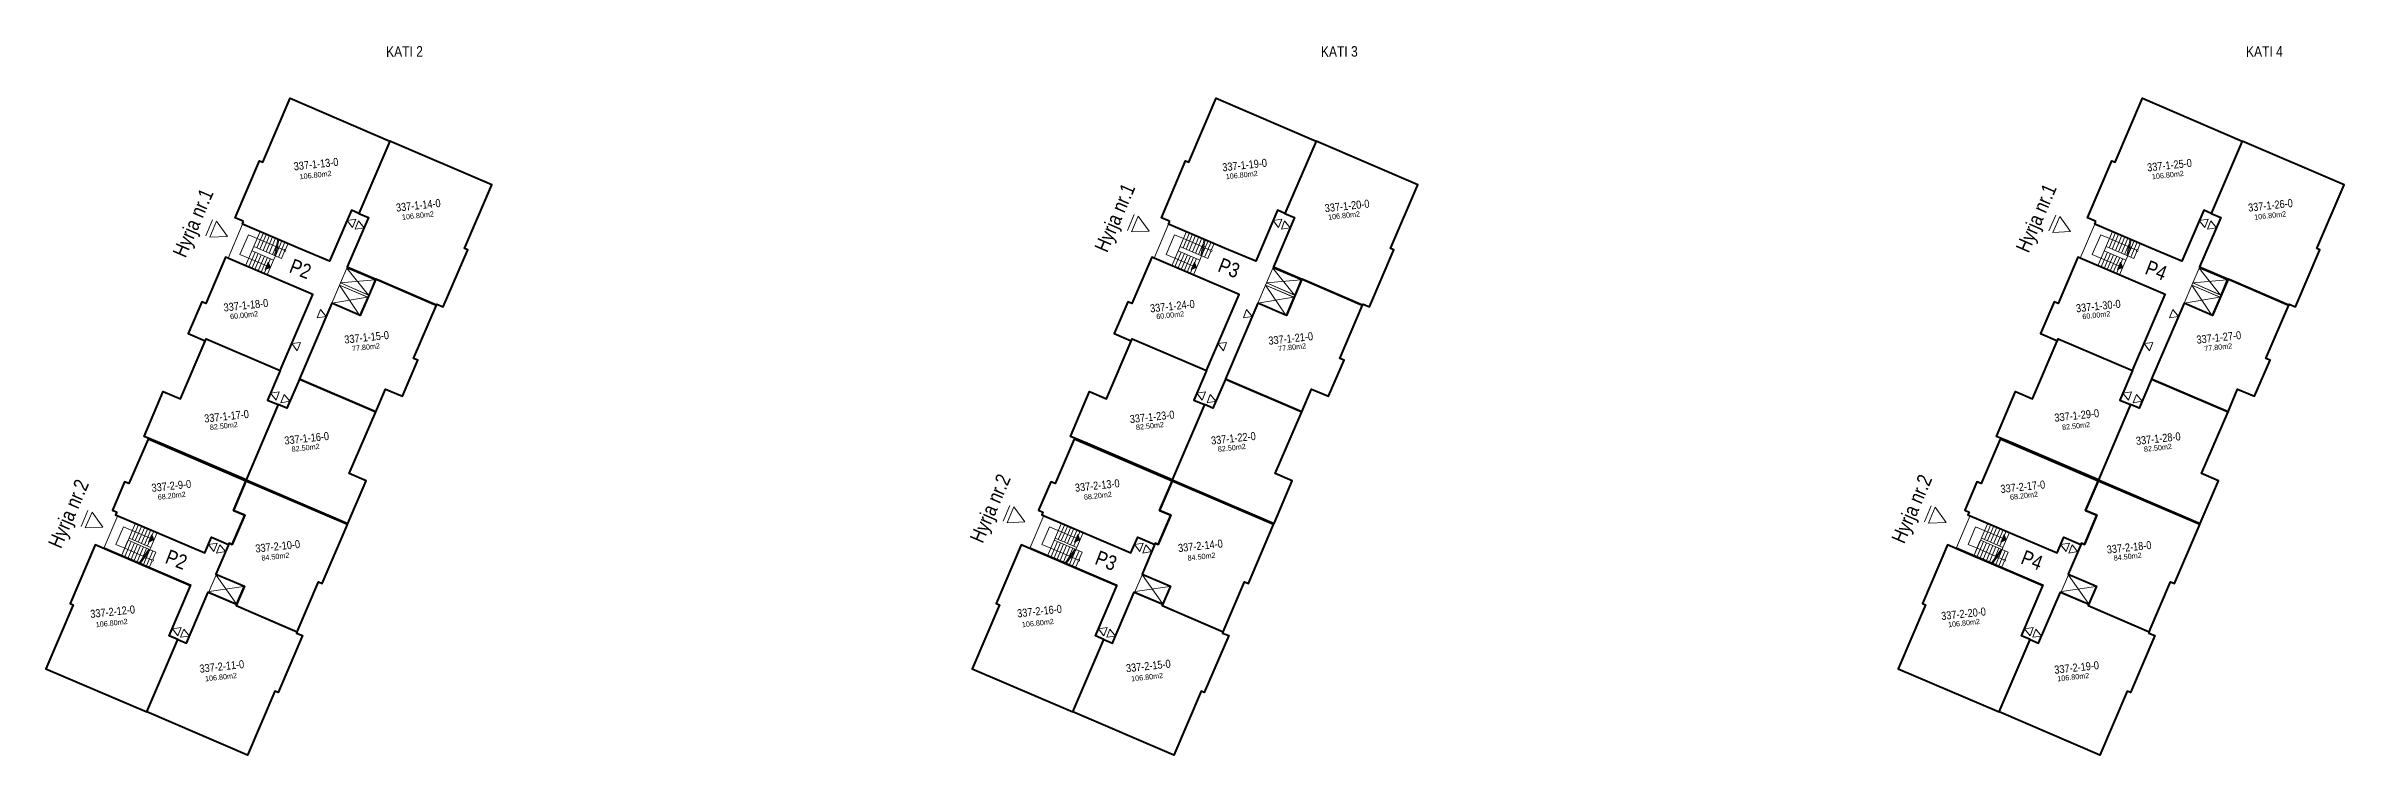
# Model space of a CAD drawing. Header units: metres. Extents: x 7511556 to 7513078, y 4692891 to 4693481.
# Drawn here: x 7512368.2 to 7512566.8, y 4692942.8 to 4693004.1 of the extents above; entities that cross this region are included whole.
import ezdxf
from ezdxf.enums import TextEntityAlignment as Align

# ---------------------------------------------------------------- set-up
doc = ezdxf.new("R2010")
doc.units = ezdxf.units.M
doc.layers.get('0').update_dxf_attribs({"lineweight": 0})
doc.layers.add('07 Kati 5', color=7, linetype='Continuous', lineweight=0)
doc.layers.add('Dyert', color=133, linetype='Continuous', lineweight=0)
doc.styles.add('Dimensionet CM', font='swissc.ttf', dxfattribs={"height": 15})

msp = doc.modelspace()

# ---------------------------------------------------------------- hatches: boundary and pattern name
at = {"layer": '07 Kati 5'}
h = msp.add_hatch(color=0, dxfattribs=at)
h.dxf.hatch_style = 1
h.paths.add_polyline_path([(7512387.63, 4692984.96), (7512387.45, 4692985.42), (7512387.17, 4692984.77)])
h = msp.add_hatch(color=0, dxfattribs=at)
h.dxf.hatch_style = 1
h.paths.add_polyline_path([(7512467.63, 4692984.96), (7512467.45, 4692985.42), (7512467.17, 4692984.77)])
h = msp.add_hatch(color=0, dxfattribs=at)
h.dxf.hatch_style = 1
h.paths.add_polyline_path([(7512547.63, 4692984.96), (7512547.45, 4692985.42), (7512547.17, 4692984.77)])
h = msp.add_hatch(color=0, dxfattribs=at)
h.dxf.hatch_style = 1
h.paths.add_polyline_path([(7512377.56, 4692961.43), (7512377.1, 4692961.24), (7512377.38, 4692961.89)])
h = msp.add_hatch(color=0, dxfattribs=at)
h.dxf.hatch_style = 1
h.paths.add_polyline_path([(7512457.56, 4692961.43), (7512457.1, 4692961.24), (7512457.38, 4692961.89)])
h = msp.add_hatch(color=0, dxfattribs=at)
h.dxf.hatch_style = 1
h.paths.add_polyline_path([(7512537.56, 4692961.43), (7512537.1, 4692961.24), (7512537.38, 4692961.89)])

# ---------------------------------------------------------------- linework, layer by layer
for p, q in [((7512382.63, 4692989.07), (7512382.05, 4692987.69)), ((7512462.25, 4692989.53), (7512461.67, 4692988.15)), ((7512541.85, 4692989.49), (7512541.26, 4692988.11)), ((7512371.87, 4692963.96), (7512371.29, 4692962.58)), ((7512451.5, 4692964.41), (7512450.92, 4692963.03)), ((7512531.09, 4692964.37), (7512530.51, 4692963))]:
    msp.add_line(p, q).dxf.unprotected_set("ltscale", 0)
at = {"color": 0}
for p, q in [((7512385, 4692986.08), (7512385.73, 4692987.78)), ((7512385.49, 4692985.11), (7512386.75, 4692988.06)), ((7512385.73, 4692987.78), (7512386.49, 4692987.46)), ((7512386.04, 4692986.4), (7512387.91, 4692985.6)), ((7512386.2, 4692986.77), (7512388.6, 4692985.74)), ((7512465, 4692986.08), (7512465.73, 4692987.78)), ((7512465.49, 4692985.11), (7512466.75, 4692988.06)), ((7512465.73, 4692987.78), (7512466.49, 4692987.46)), ((7512466.04, 4692986.4), (7512467.91, 4692985.6)), ((7512466.2, 4692986.77), (7512468.6, 4692985.74)), ((7512545, 4692986.08), (7512545.73, 4692987.78)), ((7512545.49, 4692985.11), (7512546.75, 4692988.06)), ((7512545.73, 4692987.78), (7512546.49, 4692987.46)), ((7512546.04, 4692986.4), (7512547.91, 4692985.6)), ((7512546.2, 4692986.77), (7512548.6, 4692985.74)), ((7512374.93, 4692962.55), (7512374.28, 4692961.04)), ((7512375.97, 4692962.87), (7512374.79, 4692960.11)), ((7512454.93, 4692962.55), (7512454.28, 4692961.04)), ((7512455.97, 4692962.87), (7512454.79, 4692960.11)), ((7512534.93, 4692962.55), (7512534.28, 4692961.04)), ((7512535.97, 4692962.87), (7512534.79, 4692960.11)), ((7512374.28, 4692961.04), (7512375.05, 4692960.71)), ((7512375.34, 4692961.4), (7512377.74, 4692960.37)), ((7512375.42, 4692961.58), (7512377.29, 4692960.78)), ((7512454.28, 4692961.04), (7512455.05, 4692960.71)), ((7512455.34, 4692961.4), (7512457.74, 4692960.37)), ((7512455.42, 4692961.58), (7512457.29, 4692960.78)), ((7512534.28, 4692961.04), (7512535.05, 4692960.71)), ((7512535.34, 4692961.4), (7512537.74, 4692960.37)), ((7512535.42, 4692961.58), (7512537.29, 4692960.78))]:
    msp.add_line(p, q, dxfattribs=at).dxf.unprotected_set("ltscale", 0)
at = {"color": 0, "lineweight": 40}
for points in [[(7512385.32, 4692988.94), (7512385.14, 4692989.02), (7512385.14, 4692989.02), (7512384.59, 4692989.25), (7512386.69, 4692994.17), (7512386.97, 4692994.05), (7512389.33, 4692999.57), (7512397.95, 4692995.88), (7512395.27, 4692989.63), (7512394.63, 4692989.9), (7512392.74, 4692985.49), (7512390.05, 4692986.64), (7512390.05, 4692986.64), (7512385.22, 4692988.71)], [(7512465.32, 4692988.94), (7512465.14, 4692989.02), (7512465.14, 4692989.02), (7512464.59, 4692989.25), (7512466.69, 4692994.17), (7512466.97, 4692994.05), (7512469.33, 4692999.57), (7512477.95, 4692995.88), (7512475.27, 4692989.63), (7512474.63, 4692989.9), (7512472.74, 4692985.49), (7512470.05, 4692986.64), (7512470.05, 4692986.64), (7512465.22, 4692988.71)], [(7512545.32, 4692988.94), (7512545.14, 4692989.02), (7512545.14, 4692989.02), (7512544.59, 4692989.25), (7512546.69, 4692994.17), (7512546.97, 4692994.05), (7512549.33, 4692999.57), (7512557.95, 4692995.88), (7512555.27, 4692989.63), (7512554.63, 4692989.9), (7512552.74, 4692985.49), (7512550.05, 4692986.64), (7512550.05, 4692986.64), (7512545.22, 4692988.71)], [(7512401.74, 4692981.8), (7512401.97, 4692981.71), (7512402.01, 4692981.8), (7512402.56, 4692981.56), (7512404.67, 4692986.48), (7512404.39, 4692986.6), (7512406.75, 4692992.11), (7512397.95, 4692995.88), (7512395.27, 4692989.63), (7512396.1, 4692989.27), (7512394.27, 4692985), (7512396.96, 4692983.85), (7512396.96, 4692983.85), (7512401.74, 4692981.8)], [(7512481.74, 4692981.8), (7512481.97, 4692981.71), (7512482.01, 4692981.8), (7512482.56, 4692981.56), (7512484.67, 4692986.48), (7512484.39, 4692986.6), (7512486.75, 4692992.11), (7512477.95, 4692995.88), (7512475.27, 4692989.63), (7512476.1, 4692989.27), (7512474.27, 4692985), (7512476.96, 4692983.85), (7512476.96, 4692983.85), (7512481.74, 4692981.8)], [(7512561.74, 4692981.8), (7512561.97, 4692981.71), (7512562.01, 4692981.8), (7512562.56, 4692981.56), (7512564.67, 4692986.48), (7512564.39, 4692986.6), (7512566.75, 4692992.11), (7512557.95, 4692995.88), (7512555.27, 4692989.63), (7512556.1, 4692989.27), (7512554.27, 4692985), (7512556.96, 4692983.85), (7512556.96, 4692983.85), (7512561.74, 4692981.8)], [(7512388.48, 4692976.06), (7512391.3, 4692982.63), (7512383.76, 4692985.85), (7512382.05, 4692981.86), (7512381.7, 4692982), (7512380.52, 4692979.25), (7512381.99, 4692978.62), (7512382.07, 4692978.8)], [(7512468.48, 4692976.06), (7512471.3, 4692982.63), (7512463.76, 4692985.85), (7512462.05, 4692981.86), (7512461.7, 4692982), (7512460.52, 4692979.25), (7512461.99, 4692978.62), (7512462.07, 4692978.8)], [(7512548.48, 4692976.06), (7512551.3, 4692982.63), (7512543.76, 4692985.85), (7512542.05, 4692981.86), (7512541.7, 4692982), (7512540.52, 4692979.25), (7512541.99, 4692978.62), (7512542.07, 4692978.8)], [(7512396.73, 4692983.95), (7512395.39, 4692980.82), (7512392.93, 4692981.87), (7512390.13, 4692975.33), (7512390.13, 4692975.32), (7512396.73, 4692972.5), (7512397.56, 4692974.45), (7512399.03, 4692973.83), (7512400.37, 4692976.95), (7512400, 4692977.11), (7512401.97, 4692981.71), (7512396.96, 4692983.85), (7512396.96, 4692983.85)], [(7512476.73, 4692983.95), (7512475.39, 4692980.82), (7512472.93, 4692981.87), (7512470.13, 4692975.33), (7512470.13, 4692975.32), (7512476.73, 4692972.5), (7512477.56, 4692974.45), (7512479.03, 4692973.83), (7512480.37, 4692976.95), (7512480, 4692977.11), (7512481.97, 4692981.71), (7512476.96, 4692983.85), (7512476.96, 4692983.85)], [(7512556.73, 4692983.95), (7512555.39, 4692980.82), (7512552.93, 4692981.87), (7512550.13, 4692975.33), (7512550.13, 4692975.32), (7512556.73, 4692972.5), (7512557.56, 4692974.45), (7512559.03, 4692973.83), (7512560.37, 4692976.95), (7512560, 4692977.11), (7512561.97, 4692981.71), (7512556.96, 4692983.85), (7512556.96, 4692983.85)], [(7512388.48, 4692976.06), (7512387.39, 4692973.51), (7512388.31, 4692973.12), (7512385.53, 4692966.61), (7512378.2, 4692969.74), (7512378.2, 4692969.74), (7512376.73, 4692970.37), (7512378.38, 4692974.24), (7512379.85, 4692973.61), (7512382.07, 4692978.8)], [(7512468.48, 4692976.06), (7512467.39, 4692973.51), (7512468.31, 4692973.12), (7512465.53, 4692966.61), (7512458.2, 4692969.74), (7512458.2, 4692969.74), (7512456.73, 4692970.37), (7512458.38, 4692974.24), (7512459.85, 4692973.61), (7512462.07, 4692978.8)], [(7512548.48, 4692976.06), (7512547.39, 4692973.51), (7512548.31, 4692973.12), (7512545.53, 4692966.61), (7512538.2, 4692969.74), (7512538.2, 4692969.74), (7512536.73, 4692970.37), (7512538.38, 4692974.24), (7512539.85, 4692973.61), (7512542.07, 4692978.8)], [(7512390.13, 4692975.32), (7512389.05, 4692972.8), (7512388.31, 4692973.12), (7512385.53, 4692966.61), (7512392.86, 4692963.47), (7512392.86, 4692963.47), (7512394.33, 4692962.84), (7512395.9, 4692966.52), (7512394.43, 4692967.15), (7512396.73, 4692972.5)], [(7512470.13, 4692975.32), (7512469.05, 4692972.8), (7512468.31, 4692973.12), (7512465.53, 4692966.61), (7512472.86, 4692963.47), (7512472.86, 4692963.47), (7512474.33, 4692962.84), (7512475.9, 4692966.52), (7512474.43, 4692967.15), (7512476.73, 4692972.5)], [(7512550.13, 4692975.32), (7512549.05, 4692972.8), (7512548.31, 4692973.12), (7512545.53, 4692966.61), (7512552.86, 4692963.47), (7512552.86, 4692963.47), (7512554.33, 4692962.84), (7512555.9, 4692966.52), (7512554.43, 4692967.15), (7512556.73, 4692972.5)], [(7512377.06, 4692970.13), (7512375.41, 4692966.29), (7512375.04, 4692966.44), (7512373.99, 4692963.99), (7512374.36, 4692963.83), (7512374.26, 4692963.6), (7512381.96, 4692960.3), (7512382.55, 4692961.67), (7512382.55, 4692961.67), (7512384.02, 4692961.04), (7512384.06, 4692961.14), (7512384.32, 4692961.02), (7512385.41, 4692963.56), (7512384.43, 4692963.98), (7512385.51, 4692966.51)], [(7512457.06, 4692970.13), (7512455.41, 4692966.29), (7512455.04, 4692966.44), (7512453.99, 4692963.99), (7512454.36, 4692963.83), (7512454.26, 4692963.6), (7512461.96, 4692960.3), (7512462.55, 4692961.67), (7512462.55, 4692961.67), (7512464.02, 4692961.04), (7512464.06, 4692961.14), (7512464.32, 4692961.02), (7512465.41, 4692963.56), (7512464.43, 4692963.98), (7512465.51, 4692966.51)], [(7512537.06, 4692970.13), (7512535.41, 4692966.29), (7512535.04, 4692966.44), (7512533.99, 4692963.99), (7512534.36, 4692963.83), (7512534.26, 4692963.6), (7512541.96, 4692960.3), (7512542.55, 4692961.67), (7512542.55, 4692961.67), (7512544.02, 4692961.04), (7512544.06, 4692961.14), (7512544.32, 4692961.02), (7512545.41, 4692963.56), (7512544.43, 4692963.98), (7512545.51, 4692966.51)], [(7512384.06, 4692961.14), (7512382.92, 4692958.48), (7512385.38, 4692957.43), (7512384.66, 4692955.75), (7512389.93, 4692953.49), (7512391.77, 4692957.79), (7512392.11, 4692957.65), (7512394.29, 4692962.75), (7512385.51, 4692966.51), (7512384.43, 4692963.98), (7512385.41, 4692963.56), (7512384.32, 4692961.02)], [(7512464.06, 4692961.14), (7512462.92, 4692958.48), (7512465.38, 4692957.43), (7512464.66, 4692955.75), (7512469.93, 4692953.49), (7512471.77, 4692957.79), (7512472.11, 4692957.65), (7512474.29, 4692962.75), (7512465.51, 4692966.51), (7512464.43, 4692963.98), (7512465.41, 4692963.56), (7512464.32, 4692961.02)], [(7512544.06, 4692961.14), (7512542.92, 4692958.48), (7512545.38, 4692957.43), (7512544.66, 4692955.75), (7512549.93, 4692953.49), (7512551.77, 4692957.79), (7512552.11, 4692957.65), (7512554.29, 4692962.75), (7512545.51, 4692966.51), (7512544.43, 4692963.98), (7512545.41, 4692963.56), (7512544.32, 4692961.02)], [(7512374.15, 4692960.28), (7512374.15, 4692960.28), (7512374.15, 4692960.28), (7512372.49, 4692960.99), (7512370.33, 4692955.93), (7512370.6, 4692955.81), (7512368.24, 4692950.3), (7512376.95, 4692946.57), (7512379.63, 4692952.82), (7512378.89, 4692953.14), (7512380.74, 4692957.46), (7512378.05, 4692958.61), (7512378.05, 4692958.61), (7512374.15, 4692960.28)], [(7512454.15, 4692960.28), (7512454.15, 4692960.28), (7512454.15, 4692960.28), (7512452.49, 4692960.99), (7512450.33, 4692955.93), (7512450.6, 4692955.81), (7512448.24, 4692950.3), (7512456.95, 4692946.57), (7512459.63, 4692952.82), (7512458.89, 4692953.14), (7512460.74, 4692957.46), (7512458.05, 4692958.61), (7512458.05, 4692958.61), (7512454.15, 4692960.28)], [(7512534.15, 4692960.28), (7512534.15, 4692960.28), (7512534.15, 4692960.28), (7512532.49, 4692960.99), (7512530.33, 4692955.93), (7512530.6, 4692955.81), (7512528.24, 4692950.3), (7512536.95, 4692946.57), (7512539.63, 4692952.82), (7512538.89, 4692953.14), (7512540.74, 4692957.46), (7512538.05, 4692958.61), (7512538.05, 4692958.61), (7512534.15, 4692960.28)], [(7512388.8, 4692953.98), (7512389.93, 4692953.49), (7512389.88, 4692953.38), (7512390.41, 4692953.16), (7512388.3, 4692948.24), (7512388.02, 4692948.36), (7512385.66, 4692942.84), (7512376.95, 4692946.57), (7512379.63, 4692952.82), (7512380.37, 4692952.51), (7512382.25, 4692956.92), (7512384.71, 4692955.87), (7512384.66, 4692955.75), (7512388.8, 4692953.98)], [(7512468.8, 4692953.98), (7512469.93, 4692953.49), (7512469.88, 4692953.38), (7512470.41, 4692953.16), (7512468.3, 4692948.24), (7512468.02, 4692948.36), (7512465.66, 4692942.84), (7512456.95, 4692946.57), (7512459.63, 4692952.82), (7512460.37, 4692952.51), (7512462.25, 4692956.92), (7512464.71, 4692955.87), (7512464.66, 4692955.75), (7512468.8, 4692953.98)], [(7512548.8, 4692953.98), (7512549.93, 4692953.49), (7512549.88, 4692953.38), (7512550.41, 4692953.16), (7512548.3, 4692948.24), (7512548.02, 4692948.36), (7512545.66, 4692942.84), (7512536.95, 4692946.57), (7512539.63, 4692952.82), (7512540.37, 4692952.51), (7512542.25, 4692956.92), (7512544.71, 4692955.87), (7512544.66, 4692955.75), (7512548.8, 4692953.98)]]:
    msp.add_lwpolyline(points, close=True, dxfattribs=at)
at = {"color": 0}
for points in [[(7512385.22, 4692988.71), (7512392.74, 4692985.49), (7512394.63, 4692989.9), (7512396.1, 4692989.27), (7512394.23, 4692984.91), (7512396.69, 4692983.86), (7512396.14, 4692982.56), (7512393.68, 4692983.62), (7512393.6, 4692983.43), (7512396.06, 4692982.38), (7512395.39, 4692980.82), (7512392.93, 4692981.87), (7512389.05, 4692972.8), (7512387.39, 4692973.51), (7512391.3, 4692982.63), (7512383.97, 4692985.77)], [(7512465.22, 4692988.71), (7512472.74, 4692985.49), (7512474.63, 4692989.9), (7512476.1, 4692989.27), (7512474.23, 4692984.91), (7512476.69, 4692983.86), (7512476.14, 4692982.56), (7512473.68, 4692983.62), (7512473.6, 4692983.43), (7512476.06, 4692982.38), (7512475.39, 4692980.82), (7512472.93, 4692981.87), (7512469.05, 4692972.8), (7512467.39, 4692973.51), (7512471.3, 4692982.63), (7512463.97, 4692985.77)], [(7512545.22, 4692988.71), (7512552.74, 4692985.49), (7512554.63, 4692989.9), (7512556.1, 4692989.27), (7512554.23, 4692984.91), (7512556.69, 4692983.86), (7512556.14, 4692982.56), (7512553.68, 4692983.62), (7512553.6, 4692983.43), (7512556.06, 4692982.38), (7512555.39, 4692980.82), (7512552.93, 4692981.87), (7512549.05, 4692972.8), (7512547.39, 4692973.51), (7512551.3, 4692982.63), (7512543.97, 4692985.77)], [(7512393.68, 4692983.62), (7512396.09, 4692982.58), (7512396.64, 4692983.88), (7512394.23, 4692984.91)], [(7512473.68, 4692983.62), (7512476.09, 4692982.58), (7512476.64, 4692983.88), (7512474.23, 4692984.91)], [(7512553.68, 4692983.62), (7512556.09, 4692982.58), (7512556.64, 4692983.88), (7512554.23, 4692984.91)], [(7512393.6, 4692983.43), (7512396.01, 4692982.4), (7512395.34, 4692980.84), (7512392.93, 4692981.87)], [(7512473.6, 4692983.43), (7512476.01, 4692982.4), (7512475.34, 4692980.84), (7512472.93, 4692981.87)], [(7512553.6, 4692983.43), (7512556.01, 4692982.4), (7512555.34, 4692980.84), (7512552.93, 4692981.87)], [(7512374.45, 4692963.52), (7512381.96, 4692960.31), (7512382.55, 4692961.67), (7512384.02, 4692961.04), (7512382.92, 4692958.48), (7512385.38, 4692957.43), (7512384.71, 4692955.87), (7512382.25, 4692956.92), (7512380.37, 4692952.51), (7512378.89, 4692953.14), (7512380.78, 4692957.55), (7512373.27, 4692960.77)], [(7512454.45, 4692963.52), (7512461.96, 4692960.31), (7512462.55, 4692961.67), (7512464.02, 4692961.04), (7512462.92, 4692958.48), (7512465.38, 4692957.43), (7512464.71, 4692955.87), (7512462.25, 4692956.92), (7512460.37, 4692952.51), (7512458.89, 4692953.14), (7512460.78, 4692957.55), (7512453.27, 4692960.77)], [(7512534.45, 4692963.52), (7512541.96, 4692960.31), (7512542.55, 4692961.67), (7512544.02, 4692961.04), (7512542.92, 4692958.48), (7512545.38, 4692957.43), (7512544.71, 4692955.87), (7512542.25, 4692956.92), (7512540.37, 4692952.51), (7512538.89, 4692953.14), (7512540.78, 4692957.55), (7512533.27, 4692960.77)], [(7512382.94, 4692958.42), (7512385.31, 4692957.41), (7512384.68, 4692955.93), (7512382.31, 4692956.95)], [(7512462.94, 4692958.42), (7512465.31, 4692957.41), (7512464.68, 4692955.93), (7512462.31, 4692956.95)], [(7512542.94, 4692958.42), (7512545.31, 4692957.41), (7512544.68, 4692955.93), (7512542.31, 4692956.95)]]:
    msp.add_lwpolyline(points, close=True, dxfattribs=at)
for points in [[(7512386.47, 4692986.65), (7512387.02, 4692987.94)], [(7512388.09, 4692986.77), (7512386.49, 4692987.46)], [(7512386.73, 4692986.54), (7512387.28, 4692987.83)], [(7512387, 4692986.43), (7512387.55, 4692987.71)], [(7512387.27, 4692986.31), (7512387.82, 4692987.6)], [(7512387.53, 4692986.2), (7512388.08, 4692987.48)], [(7512387.8, 4692986.08), (7512388.2, 4692987.01)], [(7512387.99, 4692986), (7512388.28, 4692987.4)], [(7512388.07, 4692985.97), (7512388.62, 4692987.26)], [(7512388.08, 4692985.96), (7512388.37, 4692987.36)], [(7512388.24, 4692986.71), (7512388.41, 4692986.78)], [(7512388.24, 4692986.71), (7512388.31, 4692986.54)], [(7512388.33, 4692985.86), (7512388.88, 4692987.14)], [(7512388.82, 4692986.46), (7512388.36, 4692986.66)], [(7512388.6, 4692985.74), (7512388.86, 4692986.36)], [(7512388.93, 4692986.5), (7512389.15, 4692987.03)], [(7512466.47, 4692986.65), (7512467.02, 4692987.94)], [(7512468.09, 4692986.77), (7512466.49, 4692987.46)], [(7512466.73, 4692986.54), (7512467.28, 4692987.83)], [(7512467, 4692986.43), (7512467.55, 4692987.71)], [(7512467.27, 4692986.31), (7512467.82, 4692987.6)], [(7512467.53, 4692986.2), (7512468.08, 4692987.48)], [(7512467.8, 4692986.08), (7512468.2, 4692987.01)], [(7512467.99, 4692986), (7512468.28, 4692987.4)], [(7512468.07, 4692985.97), (7512468.62, 4692987.26)], [(7512468.08, 4692985.96), (7512468.37, 4692987.36)], [(7512468.24, 4692986.71), (7512468.41, 4692986.78)], [(7512468.24, 4692986.71), (7512468.31, 4692986.54)], [(7512468.33, 4692985.86), (7512468.88, 4692987.14)], [(7512468.82, 4692986.46), (7512468.36, 4692986.66)], [(7512468.6, 4692985.74), (7512468.86, 4692986.36)], [(7512468.93, 4692986.5), (7512469.15, 4692987.03)], [(7512546.47, 4692986.65), (7512547.02, 4692987.94)], [(7512548.09, 4692986.77), (7512546.49, 4692987.46)], [(7512546.73, 4692986.54), (7512547.28, 4692987.83)], [(7512547, 4692986.43), (7512547.55, 4692987.71)], [(7512547.27, 4692986.31), (7512547.82, 4692987.6)], [(7512547.53, 4692986.2), (7512548.08, 4692987.48)], [(7512547.8, 4692986.08), (7512548.2, 4692987.01)], [(7512547.99, 4692986), (7512548.28, 4692987.4)], [(7512548.07, 4692985.97), (7512548.62, 4692987.26)], [(7512548.08, 4692985.96), (7512548.37, 4692987.36)], [(7512548.24, 4692986.71), (7512548.41, 4692986.78)], [(7512548.24, 4692986.71), (7512548.31, 4692986.54)], [(7512548.33, 4692985.86), (7512548.88, 4692987.14)], [(7512548.82, 4692986.46), (7512548.36, 4692986.66)], [(7512548.6, 4692985.74), (7512548.86, 4692986.36)], [(7512548.93, 4692986.5), (7512549.15, 4692987.03)], [(7512385.76, 4692985), (7512386.31, 4692986.29)], [(7512386.02, 4692984.88), (7512386.58, 4692986.17)], [(7512386.29, 4692984.77), (7512386.84, 4692986.06)], [(7512386.56, 4692984.66), (7512387.11, 4692985.94)], [(7512386.82, 4692984.54), (7512387.38, 4692985.83)], [(7512387.09, 4692984.43), (7512387.64, 4692985.72)], [(7512387.63, 4692984.96), (7512387.45, 4692985.42), (7512387.17, 4692984.77), (7512387.63, 4692984.96)], [(7512387.36, 4692984.31), (7512387.91, 4692985.6)], [(7512394.23, 4692984.91), (7512396.09, 4692982.58)], [(7512465.76, 4692985), (7512466.31, 4692986.29)], [(7512466.02, 4692984.88), (7512466.58, 4692986.17)], [(7512466.29, 4692984.77), (7512466.84, 4692986.06)], [(7512466.56, 4692984.66), (7512467.11, 4692985.94)], [(7512466.82, 4692984.54), (7512467.38, 4692985.83)], [(7512467.09, 4692984.43), (7512467.64, 4692985.72)], [(7512467.63, 4692984.96), (7512467.45, 4692985.42), (7512467.17, 4692984.77), (7512467.63, 4692984.96)], [(7512467.36, 4692984.31), (7512467.91, 4692985.6)], [(7512474.23, 4692984.91), (7512476.09, 4692982.58)], [(7512545.76, 4692985), (7512546.31, 4692986.29)], [(7512546.02, 4692984.88), (7512546.58, 4692986.17)], [(7512546.29, 4692984.77), (7512546.84, 4692986.06)], [(7512546.56, 4692984.66), (7512547.11, 4692985.94)], [(7512546.82, 4692984.54), (7512547.38, 4692985.83)], [(7512547.09, 4692984.43), (7512547.64, 4692985.72)], [(7512547.63, 4692984.96), (7512547.45, 4692985.42), (7512547.17, 4692984.77), (7512547.63, 4692984.96)], [(7512547.36, 4692984.31), (7512547.91, 4692985.6)], [(7512554.23, 4692984.91), (7512556.09, 4692982.58)], [(7512396.01, 4692982.4), (7512392.93, 4692981.87)], [(7512393.6, 4692983.43), (7512395.34, 4692980.84)], [(7512396.64, 4692983.88), (7512393.68, 4692983.62)], [(7512476.01, 4692982.4), (7512472.93, 4692981.87)], [(7512473.6, 4692983.43), (7512475.34, 4692980.84)], [(7512476.64, 4692983.88), (7512473.68, 4692983.62)], [(7512556.01, 4692982.4), (7512552.93, 4692981.87)], [(7512553.6, 4692983.43), (7512555.34, 4692980.84)], [(7512556.64, 4692983.88), (7512553.68, 4692983.62)], [(7512376.24, 4692962.76), (7512375.69, 4692961.47)], [(7512376.51, 4692962.64), (7512375.95, 4692961.36)], [(7512376.77, 4692962.53), (7512376.22, 4692961.24)], [(7512456.24, 4692962.76), (7512455.69, 4692961.47)], [(7512456.51, 4692962.64), (7512455.95, 4692961.36)], [(7512456.77, 4692962.53), (7512456.22, 4692961.24)], [(7512536.24, 4692962.76), (7512535.69, 4692961.47)], [(7512536.51, 4692962.64), (7512535.95, 4692961.36)], [(7512536.77, 4692962.53), (7512536.22, 4692961.24)], [(7512375.3, 4692961.31), (7512374.79, 4692960.11)], [(7512376.65, 4692960.03), (7512375.05, 4692960.71)], [(7512375.61, 4692961.29), (7512375.06, 4692960)], [(7512375.88, 4692961.17), (7512375.33, 4692959.88)], [(7512376.14, 4692961.06), (7512375.59, 4692959.77)], [(7512376.41, 4692960.94), (7512375.86, 4692959.66)], [(7512376.68, 4692960.83), (7512376.13, 4692959.54)], [(7512377.13, 4692960.63), (7512376.32, 4692959.46)], [(7512377.23, 4692960.59), (7512376.41, 4692959.42)], [(7512377.04, 4692962.41), (7512376.49, 4692961.13)], [(7512376.94, 4692960.72), (7512376.55, 4692959.79)], [(7512377.21, 4692960.6), (7512376.66, 4692959.31)], [(7512377.31, 4692962.3), (7512376.75, 4692961.01)], [(7512377.57, 4692962.19), (7512377.02, 4692960.9)], [(7512377.56, 4692961.43), (7512377.1, 4692961.24), (7512377.38, 4692961.89), (7512377.56, 4692961.43)], [(7512377.84, 4692962.07), (7512377.29, 4692960.78)], [(7512455.3, 4692961.31), (7512454.79, 4692960.11)], [(7512456.65, 4692960.03), (7512455.05, 4692960.71)], [(7512455.61, 4692961.29), (7512455.06, 4692960)], [(7512455.88, 4692961.17), (7512455.33, 4692959.88)], [(7512456.14, 4692961.06), (7512455.59, 4692959.77)], [(7512456.41, 4692960.94), (7512455.86, 4692959.66)], [(7512456.68, 4692960.83), (7512456.13, 4692959.54)], [(7512457.13, 4692960.63), (7512456.32, 4692959.46)], [(7512457.23, 4692960.59), (7512456.41, 4692959.42)], [(7512457.04, 4692962.41), (7512456.49, 4692961.13)], [(7512456.94, 4692960.72), (7512456.55, 4692959.79)], [(7512457.21, 4692960.6), (7512456.66, 4692959.31)], [(7512457.31, 4692962.3), (7512456.75, 4692961.01)], [(7512457.57, 4692962.19), (7512457.02, 4692960.9)], [(7512457.56, 4692961.43), (7512457.1, 4692961.24), (7512457.38, 4692961.89), (7512457.56, 4692961.43)], [(7512457.84, 4692962.07), (7512457.29, 4692960.78)], [(7512535.3, 4692961.31), (7512534.79, 4692960.11)], [(7512536.65, 4692960.03), (7512535.05, 4692960.71)], [(7512535.61, 4692961.29), (7512535.06, 4692960)], [(7512535.88, 4692961.17), (7512535.33, 4692959.88)], [(7512536.14, 4692961.06), (7512535.59, 4692959.77)], [(7512536.41, 4692960.94), (7512535.86, 4692959.66)], [(7512536.68, 4692960.83), (7512536.13, 4692959.54)], [(7512537.13, 4692960.63), (7512536.32, 4692959.46)], [(7512537.23, 4692960.59), (7512536.41, 4692959.42)], [(7512537.04, 4692962.41), (7512536.49, 4692961.13)], [(7512536.94, 4692960.72), (7512536.55, 4692959.79)], [(7512537.21, 4692960.6), (7512536.66, 4692959.31)], [(7512537.31, 4692962.3), (7512536.75, 4692961.01)], [(7512537.57, 4692962.19), (7512537.02, 4692960.9)], [(7512537.56, 4692961.43), (7512537.1, 4692961.24), (7512537.38, 4692961.89), (7512537.56, 4692961.43)], [(7512537.84, 4692962.07), (7512537.29, 4692960.78)], [(7512376.79, 4692959.96), (7512376.97, 4692960.03)], [(7512376.79, 4692959.96), (7512376.86, 4692959.79)], [(7512377.37, 4692959.71), (7512376.91, 4692959.91)], [(7512377.48, 4692960.49), (7512376.92, 4692959.2)], [(7512377.42, 4692959.61), (7512377.19, 4692959.09)], [(7512377.74, 4692960.37), (7512377.48, 4692959.76)], [(7512456.79, 4692959.96), (7512456.97, 4692960.03)], [(7512456.79, 4692959.96), (7512456.86, 4692959.79)], [(7512457.37, 4692959.71), (7512456.91, 4692959.91)], [(7512457.48, 4692960.49), (7512456.92, 4692959.2)], [(7512457.42, 4692959.61), (7512457.19, 4692959.09)], [(7512457.74, 4692960.37), (7512457.48, 4692959.76)], [(7512536.79, 4692959.96), (7512536.97, 4692960.03)], [(7512536.79, 4692959.96), (7512536.86, 4692959.79)], [(7512537.37, 4692959.71), (7512536.91, 4692959.91)], [(7512537.48, 4692960.49), (7512536.92, 4692959.2)], [(7512537.42, 4692959.61), (7512537.19, 4692959.09)], [(7512537.74, 4692960.37), (7512537.48, 4692959.76)], [(7512385.31, 4692957.41), (7512382.34, 4692956.96)], [(7512384.68, 4692955.93), (7512382.95, 4692958.39)], [(7512465.31, 4692957.41), (7512462.34, 4692956.96)], [(7512464.68, 4692955.93), (7512462.95, 4692958.39)], [(7512545.31, 4692957.41), (7512542.34, 4692956.96)], [(7512544.68, 4692955.93), (7512542.95, 4692958.39)]]:
    msp.add_lwpolyline(points, dxfattribs=at)
at = {"color": 0, "ltscale": 10}
for points in [[(7512385, 4692986.08), (7512387.31, 4692985.1)], [(7512387.91, 4692985.6), (7512388.07, 4692985.97)], [(7512465, 4692986.08), (7512467.31, 4692985.1)], [(7512467.91, 4692985.6), (7512468.07, 4692985.97)], [(7512545, 4692986.08), (7512547.31, 4692985.1)], [(7512547.91, 4692985.6), (7512548.07, 4692985.97)], [(7512374.93, 4692962.55), (7512377.24, 4692961.57)], [(7512454.93, 4692962.55), (7512457.24, 4692961.57)], [(7512534.93, 4692962.55), (7512537.24, 4692961.57)], [(7512377.29, 4692960.78), (7512377.21, 4692960.6)], [(7512457.29, 4692960.78), (7512457.21, 4692960.6)], [(7512537.29, 4692960.78), (7512537.21, 4692960.6)]]:
    msp.add_lwpolyline(points, dxfattribs=at)
at = {"color": 0}
for centre in [(7512388.89, 4692986.43), (7512468.89, 4692986.43), (7512548.89, 4692986.43), (7512377.45, 4692959.68), (7512457.45, 4692959.68), (7512537.45, 4692959.68)]:
    msp.add_circle(centre, 0.08, dxfattribs=at)
at = {"layer": 'Dyert', "color": 0}
for p, q in [((7512382.39, 4692987.57), (7512382.97, 4692988.95)), ((7512382.97, 4692988.95), (7512383.92, 4692987.64)), ((7512462.02, 4692988.03), (7512462.6, 4692989.4)), ((7512462.6, 4692989.4), (7512463.54, 4692988.09)), ((7512541.61, 4692987.99), (7512542.19, 4692989.37)), ((7512542.19, 4692989.37), (7512543.13, 4692988.06)), ((7512383.92, 4692987.64), (7512382.39, 4692987.57)), ((7512463.54, 4692988.09), (7512462.02, 4692988.03)), ((7512543.13, 4692988.06), (7512541.61, 4692987.99)), ((7512371.64, 4692962.46), (7512372.22, 4692963.83)), ((7512373.16, 4692962.52), (7512371.64, 4692962.46)), ((7512372.22, 4692963.83), (7512373.16, 4692962.52)), ((7512451.26, 4692962.91), (7512451.84, 4692964.29)), ((7512452.79, 4692962.98), (7512451.26, 4692962.91)), ((7512451.84, 4692964.29), (7512452.79, 4692962.98)), ((7512530.85, 4692962.87), (7512531.44, 4692964.25)), ((7512532.38, 4692962.94), (7512530.85, 4692962.87)), ((7512531.44, 4692964.25), (7512532.38, 4692962.94))]:
    msp.add_line(p, q, dxfattribs=at)
for points in [[(7512395, 4692989.12), (7512394.72, 4692988.41), (7512394.25, 4692989.02)], [(7512395.23, 4692988.99), (7512395.72, 4692988.39), (7512394.96, 4692988.27)], [(7512475, 4692989.12), (7512474.72, 4692988.41), (7512474.25, 4692989.02)], [(7512475.23, 4692988.99), (7512475.72, 4692988.39), (7512474.96, 4692988.27)], [(7512555, 4692989.12), (7512554.72, 4692988.41), (7512554.25, 4692989.02)], [(7512555.23, 4692988.99), (7512555.72, 4692988.39), (7512554.96, 4692988.27)], [(7512391.95, 4692981.32), (7512392.44, 4692980.73), (7512391.68, 4692980.61)], [(7512471.95, 4692981.32), (7512472.44, 4692980.73), (7512471.68, 4692980.61)], [(7512551.95, 4692981.32), (7512552.44, 4692980.73), (7512551.68, 4692980.61)], [(7512390.23, 4692978.49), (7512389.95, 4692977.77), (7512389.48, 4692978.38)], [(7512470.23, 4692978.49), (7512469.95, 4692977.77), (7512469.48, 4692978.38)], [(7512550.23, 4692978.49), (7512549.95, 4692977.77), (7512549.48, 4692978.38)], [(7512388.4, 4692974.21), (7512388.12, 4692973.49), (7512387.65, 4692974.1)], [(7512388.82, 4692973.99), (7512389.3, 4692973.4), (7512388.54, 4692973.28)], [(7512468.4, 4692974.21), (7512468.12, 4692973.49), (7512467.65, 4692974.1)], [(7512468.82, 4692973.99), (7512469.3, 4692973.4), (7512468.54, 4692973.28)], [(7512548.4, 4692974.21), (7512548.12, 4692973.49), (7512547.65, 4692974.1)], [(7512548.82, 4692973.99), (7512549.3, 4692973.4), (7512548.54, 4692973.28)], [(7512383.03, 4692961.14), (7512382.74, 4692960.43), (7512382.27, 4692961.04)], [(7512383.26, 4692961), (7512383.74, 4692960.41), (7512382.98, 4692960.29)], [(7512463.03, 4692961.14), (7512462.74, 4692960.43), (7512462.27, 4692961.04)], [(7512463.26, 4692961), (7512463.74, 4692960.41), (7512462.98, 4692960.29)], [(7512543.03, 4692961.14), (7512542.74, 4692960.43), (7512542.27, 4692961.04)], [(7512543.26, 4692961), (7512543.74, 4692960.41), (7512542.98, 4692960.29)], [(7512379.91, 4692953.86), (7512379.63, 4692953.14), (7512379.16, 4692953.75)], [(7512380.14, 4692953.72), (7512380.63, 4692953.12), (7512379.87, 4692953.01)], [(7512459.91, 4692953.86), (7512459.63, 4692953.14), (7512459.16, 4692953.75)], [(7512460.14, 4692953.72), (7512460.63, 4692953.12), (7512459.87, 4692953.01)], [(7512539.91, 4692953.86), (7512539.63, 4692953.14), (7512539.16, 4692953.75)], [(7512540.14, 4692953.72), (7512540.63, 4692953.12), (7512539.87, 4692953.01)]]:
    msp.add_lwpolyline(points, close=True, dxfattribs=at)

# ---------------------------------------------------------------- texts
at = {"layer": 'Dyert', "color": 0, "lineweight": 20, "style": 'Dimensionet CM'}
for s, p in [('337-1-13-0', (7512391.57, 4692993.89)), ('337-1-19-0', (7512471.78, 4692993.81)), ('337-1-25-0', (7512551.67, 4692993.8)), ('337-1-14-0', (7512400.4, 4692990.33)), ('337-1-20-0', (7512480.63, 4692990.28)), ('337-1-26-0', (7512560.39, 4692990.33)), ('337-1-18-0', (7512385.51, 4692981.7)), ('337-1-24-0', (7512465.54, 4692981.62)), ('337-1-30-0', (7512545.52, 4692981.63)), ('337-1-15-0', (7512395.94, 4692978.93)), ('337-1-21-0', (7512475.76, 4692978.83)), ('337-1-27-0', (7512555.93, 4692978.92)), ('337-1-17-0', (7512383.84, 4692972.11)), ('337-1-23-0', (7512463.79, 4692972.06)), ('337-1-29-0', (7512543.66, 4692972.18)), ('337-1-16-0', (7512390.76, 4692970.21)), ('337-1-22-0', (7512470.81, 4692970.21)), ('337-1-28-0', (7512550.7, 4692970.18)), ('337-2-9-0', (7512379.07, 4692966.1)), ('337-2-13-0', (7512459.05, 4692966.13)), ('337-2-17-0', (7512539, 4692966.02)), ('337-2-10-0', (7512388.26, 4692960.88)), ('337-2-14-0', (7512467.96, 4692960.92)), ('337-2-18-0', (7512548.18, 4692960.79)), ('337-2-12-0', (7512374, 4692955.23)), ('337-2-16-0', (7512454.06, 4692955.28)), ('337-2-20-0', (7512533.88, 4692955.05)), ('337-2-11-0', (7512383.43, 4692950.5)), ('337-2-15-0', (7512463.46, 4692950.54)), ('337-2-19-0', (7512543.65, 4692950.41))]:
    msp.add_text(s, height=0.691, rotation=6.1416, dxfattribs=at).set_placement(p, align=Align.MIDDLE_CENTER)
at = {"layer": 'Dyert', "color": 0, "style": 'Dimensionet CM'}
for s, p in [('Hyrja nr.1', (7512380.29, 4692985.72)), ('Hyrja nr.1', (7512459.91, 4692986.17)), ('Hyrja nr.1', (7512539.5, 4692986.14)), ('Hyrja nr.2', (7512369.53, 4692960.6)), ('Hyrja nr.2', (7512449.15, 4692961.06)), ('Hyrja nr.2', (7512528.75, 4692961.02))]:
    msp.add_text(s, height=1.249, rotation=66.623, dxfattribs=at).set_placement(p)
at = {"layer": 'Dyert', "color": 0, "lineweight": 20, "attachment_point": 3, "style": 'Dimensionet CM'}
for s, insert, char_height, width, rotation in [('KATI 2', (7512400.8, 4693004.08), 0.909, 19.8026, 0.3813), ('KATI 3', (7512481.55, 4693004.08), 0.909, 19.8026, 0.3813), ('KATI 4', (7512561.46, 4693004.08), 0.909, 19.8026, 0.3813), ('106.80m2', (7512392.88, 4692993.32), 0.454, 1.7296, 6.1416), ('106.80m2', (7512472.88, 4692993.32), 0.454, 1.7296, 6.1416), ('106.80m2', (7512552.88, 4692993.32), 0.454, 1.7296, 6.1416), ('106.80m2', (7512401.72, 4692989.82), 0.454, 1.7296, 6.1416), ('106.80m2', (7512481.72, 4692989.82), 0.454, 1.7296, 6.1416), ('106.80m2', (7512561.72, 4692989.82), 0.454, 1.7296, 6.1416), ('P2', (7512391.29, 4692985.11), 1.272, 20.46, 338.7049), ('P3', (7512471.5, 4692985.19), 1.272, 20.46, 338.7049), ('P4', (7512551.59, 4692984.98), 1.272, 20.46, 338.7049), ('60.00m2', (7512386.53, 4692981.2), 0.454, 1.7296, 6.1416), ('60.00m2', (7512466.53, 4692981.2), 0.454, 1.7296, 6.1416), ('60.00m2', (7512546.53, 4692981.2), 0.454, 1.7296, 6.1416), ('77.80m2', (7512397.06, 4692978.43), 0.454, 1.7296, 6.1416), ('77.80m2', (7512477.06, 4692978.43), 0.454, 1.7296, 6.1416), ('77.80m2', (7512557.06, 4692978.43), 0.454, 1.7296, 6.1416), ('82.50m2', (7512384.78, 4692971.63), 0.454, 1.7296, 6.1416), ('82.50m2', (7512464.78, 4692971.63), 0.454, 1.7296, 6.1416), ('82.50m2', (7512544.78, 4692971.63), 0.454, 1.7296, 6.1416), ('82.50m2', (7512391.85, 4692969.74), 0.454, 1.7296, 6.1416), ('82.50m2', (7512471.85, 4692969.74), 0.454, 1.7296, 6.1416), ('82.50m2', (7512551.85, 4692969.74), 0.454, 1.7296, 6.1416), ('68.20m2', (7512380.28, 4692965.6), 0.454, 1.7296, 6.1416), ('68.20m2', (7512460.28, 4692965.6), 0.454, 1.7296, 6.1416), ('68.20m2', (7512540.28, 4692965.6), 0.454, 1.7296, 6.1416), ('P2', (7512380.57, 4692960), 1.272, 20.46, 338.7049), ('P3', (7512460.88, 4692959.91), 1.272, 20.46, 338.7049), ('P4', (7512540.86, 4692959.95), 1.272, 20.46, 338.7049), ('84.50m2', (7512389.24, 4692960.34), 0.454, 1.7296, 6.1416), ('84.50m2', (7512469.24, 4692960.34), 0.454, 1.7296, 6.1416), ('84.50m2', (7512549.24, 4692960.34), 0.454, 1.7296, 6.1416), ('106.80m2', (7512375.27, 4692954.62), 0.454, 1.7296, 6.1416), ('106.80m2', (7512455.27, 4692954.62), 0.454, 1.7296, 6.1416), ('106.80m2', (7512535.27, 4692954.62), 0.454, 1.7296, 6.1416), ('106.80m2', (7512384.71, 4692949.95), 0.454, 1.7296, 6.1416), ('106.80m2', (7512464.71, 4692949.95), 0.454, 1.7296, 6.1416), ('106.80m2', (7512544.71, 4692949.95), 0.454, 1.7296, 6.1416)]:
    msp.add_mtext(s, dxfattribs=dict(at, insert=insert, char_height=char_height, width=width, rotation=rotation))

doc.saveas('drawing.dxf')
